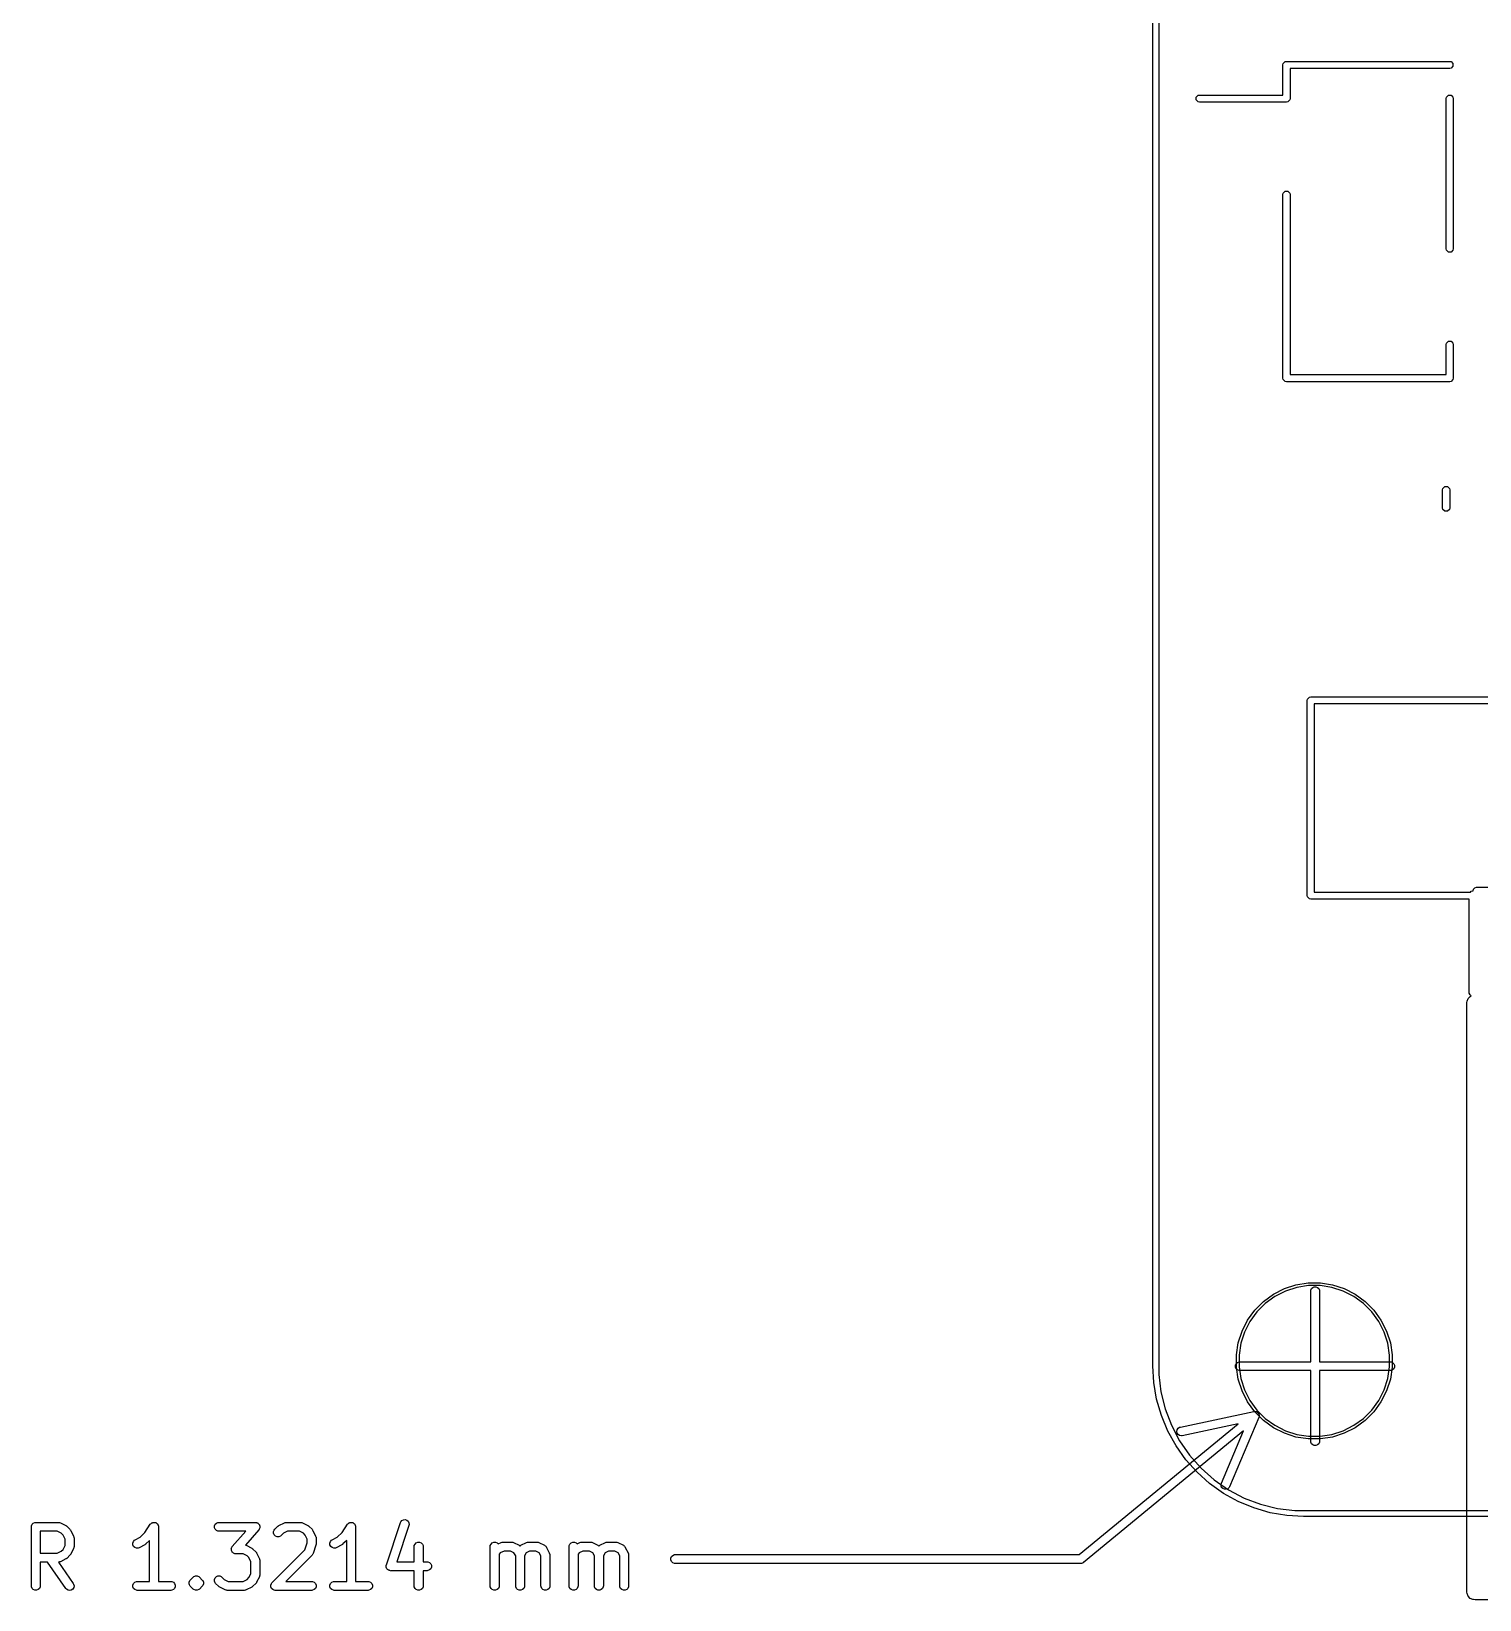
# Model space of a CAD drawing. Header units: inches. Extents: x 4.64 to 7.1, y -5.59 to -3.51.
# Drawn here: x 4.645 to 5.609, y -5.586 to -4.542 of the extents above; entities that cross this region are included whole.
import ezdxf

# ---------------------------------------------------------------- set-up
doc = ezdxf.new("R2010")
doc.units = ezdxf.units.IN
doc.header["$MEASUREMENT"] = 0
doc.layers.add('F.Silkscreen', color=41, linetype='CONTINUOUS', true_color=0xf2eda1)

msp = doc.modelspace()

# ---------------------------------------------------------------- linework, layer by layer
at = {"layer": 'F.Silkscreen', "linetype": 'CONTINUOUS'}
for p, q in [((5.3916, -5.43), (5.3916, -4.0312)), ((5.3956, -4.0312), (5.3956, -5.43)), ((5.4782, -4.5638), (5.4784, -4.5629)), ((5.4784, -4.5629), (5.4797, -4.5617)), ((5.4797, -4.5617), (5.4806, -4.5615)), ((5.4806, -4.5615), (5.5893, -4.5615)), ((5.5893, -4.5615), (5.5902, -4.5617)), ((5.5902, -4.5617), (5.5914, -4.5629)), ((5.5914, -4.5629), (5.5914, -4.5647)), ((5.4782, -4.5839), (5.4782, -4.5638)), ((5.5893, -4.5662), (5.483, -4.5662)), ((5.483, -4.5662), (5.483, -4.5863)), ((5.5902, -4.566), (5.5893, -4.5662)), ((5.5914, -4.5647), (5.5902, -4.566)), ((5.4205, -4.5854), (5.4218, -4.5841)), ((5.4218, -4.5841), (5.4227, -4.5839)), ((5.4227, -4.5839), (5.4782, -4.5839)), ((5.5871, -4.5854), (5.5884, -4.5841)), ((5.5884, -4.5841), (5.5902, -4.5841)), ((5.5902, -4.5841), (5.5914, -4.5854)), ((5.4205, -4.5872), (5.4205, -4.5854)), ((5.4218, -4.5885), (5.4205, -4.5872)), ((5.4227, -4.5886), (5.4218, -4.5885)), ((5.4806, -4.5886), (5.4227, -4.5886)), ((5.4815, -4.5885), (5.4806, -4.5886)), ((5.4828, -4.5872), (5.4815, -4.5885)), ((5.483, -4.5863), (5.4828, -4.5872)), ((5.5869, -4.5863), (5.5871, -4.5854)), ((5.5869, -4.6863), (5.5869, -4.5863)), ((5.5914, -4.5854), (5.5916, -4.5863)), ((5.5916, -4.5863), (5.5916, -4.6863)), ((5.4782, -4.6501), (5.4784, -4.6492)), ((5.4782, -4.7725), (5.4782, -4.6501)), ((5.4784, -4.6492), (5.4797, -4.6479)), ((5.4797, -4.6479), (5.4815, -4.6479)), ((5.4815, -4.6479), (5.4828, -4.6492)), ((5.4828, -4.6492), (5.483, -4.6501)), ((5.483, -4.6501), (5.483, -4.7701)), ((5.5871, -4.6872), (5.5869, -4.6863)), ((5.5884, -4.6885), (5.5871, -4.6872)), ((5.5902, -4.6885), (5.5884, -4.6885)), ((5.5914, -4.6872), (5.5902, -4.6885)), ((5.5916, -4.6863), (5.5914, -4.6872)), ((5.5869, -4.7501), (5.5871, -4.7492)), ((5.5869, -4.7701), (5.5869, -4.7501)), ((5.5871, -4.7492), (5.5884, -4.7479)), ((5.5884, -4.7479), (5.5902, -4.7479)), ((5.5902, -4.7479), (5.5914, -4.7492)), ((5.5914, -4.7492), (5.5916, -4.7501)), ((5.5916, -4.7501), (5.5916, -4.7725)), ((5.483, -4.7701), (5.5869, -4.7701)), ((5.4784, -4.7734), (5.4782, -4.7725)), ((5.4797, -4.7747), (5.4784, -4.7734)), ((5.4806, -4.7749), (5.4797, -4.7747)), ((5.5893, -4.7749), (5.4806, -4.7749)), ((5.5902, -4.7747), (5.5893, -4.7749)), ((5.5914, -4.7734), (5.5902, -4.7747)), ((5.5916, -4.7725), (5.5914, -4.7734)), ((5.5847, -4.8459), (5.586, -4.8446)), ((5.586, -4.8446), (5.5878, -4.8446)), ((5.5878, -4.8446), (5.5891, -4.8459)), ((5.5845, -4.8468), (5.5847, -4.8459)), ((5.5845, -4.8589), (5.5845, -4.8468)), ((5.5891, -4.8459), (5.5893, -4.8468)), ((5.5893, -4.8468), (5.5893, -4.8589)), ((5.5847, -4.8598), (5.5845, -4.8589)), ((5.586, -4.861), (5.5847, -4.8598)), ((5.5878, -4.861), (5.586, -4.861)), ((5.5891, -4.8598), (5.5878, -4.861)), ((5.5893, -4.8589), (5.5891, -4.8598)), ((5.4944, -4.9871), (5.4946, -4.9862)), ((5.4944, -5.117), (5.4944, -4.9871)), ((5.4946, -4.9862), (5.4958, -4.9849)), ((5.4958, -4.9849), (5.4967, -4.9847)), ((5.4967, -4.9847), (5.7137, -4.9847)), ((5.7137, -4.9894), (5.4991, -4.9894)), ((5.4991, -4.9894), (5.4991, -5.1146)), ((5.4991, -5.1146), (5.6031, -5.1146)), ((5.6031, -5.1146), (5.6036, -5.1141)), ((5.6036, -5.1141), (5.6046, -5.1137)), ((5.6046, -5.1137), (5.6048, -5.1137)), ((5.6048, -5.1137), (5.6052, -5.1126)), ((5.6048, -5.1137), (5.6048, -5.1137)), ((5.6052, -5.1126), (5.606, -5.1118)), ((5.606, -5.1118), (5.6071, -5.1113)), ((5.6071, -5.1113), (5.6077, -5.1113)), ((5.6077, -5.1113), (5.785, -5.1113)), ((5.4946, -5.1179), (5.4944, -5.117)), ((5.4958, -5.1192), (5.4946, -5.1179)), ((5.4967, -5.1193), (5.4958, -5.1192)), ((5.6023, -5.1193), (5.4967, -5.1193)), ((5.6023, -5.1814), (5.6023, -5.1193)), ((5.6007, -5.1882), (5.6008, -5.1873)), ((5.6007, -5.5808), (5.6007, -5.1882)), ((5.6008, -5.1873), (5.6015, -5.1855)), ((5.6015, -5.1855), (5.6029, -5.1841)), ((5.6023, -5.1819), (5.6023, -5.1814)), ((5.6028, -5.183), (5.6023, -5.1819)), ((5.6036, -5.1838), (5.6028, -5.183)), ((5.6029, -5.1841), (5.6036, -5.1838)), ((5.6036, -5.1838), (5.6036, -5.1838)), ((5.4792, -5.3787), (5.4869, -5.3762)), ((5.4869, -5.3762), (5.495, -5.3749)), ((5.4952, -5.3767), (5.4874, -5.3779)), ((5.495, -5.3749), (5.5032, -5.3749)), ((5.503, -5.3767), (5.4952, -5.3767)), ((5.498, -5.3779), (5.499, -5.3774)), ((5.499, -5.3774), (5.5002, -5.3774)), ((5.5002, -5.3774), (5.5012, -5.3779)), ((5.5108, -5.3779), (5.503, -5.3767)), ((5.5032, -5.3749), (5.5113, -5.3762)), ((5.5113, -5.3762), (5.519, -5.3787)), ((5.4595, -5.393), (5.4653, -5.3872)), ((5.4653, -5.3872), (5.4719, -5.3824)), ((5.4728, -5.3839), (5.4664, -5.3886)), ((5.4719, -5.3824), (5.4792, -5.3787)), ((5.4799, -5.3804), (5.4728, -5.3839)), ((5.4874, -5.3779), (5.4799, -5.3804)), ((5.4967, -5.3797), (5.4972, -5.3787)), ((5.4967, -5.3803), (5.4967, -5.3797)), ((5.4967, -5.4274), (5.4967, -5.3803)), ((5.4972, -5.3787), (5.498, -5.3779)), ((5.5012, -5.3779), (5.5021, -5.3787)), ((5.5021, -5.3787), (5.5025, -5.3797)), ((5.5025, -5.3797), (5.5026, -5.3803)), ((5.5026, -5.3803), (5.5026, -5.4274)), ((5.5183, -5.3804), (5.5108, -5.3779)), ((5.5254, -5.3839), (5.5183, -5.3804)), ((5.519, -5.3787), (5.5263, -5.3824)), ((5.5318, -5.3886), (5.5254, -5.3839)), ((5.5263, -5.3824), (5.5329, -5.3872)), ((5.5329, -5.3872), (5.5387, -5.393)), ((5.4547, -5.3996), (5.4595, -5.393)), ((5.4609, -5.3942), (5.4562, -5.4005)), ((5.4664, -5.3886), (5.4609, -5.3942)), ((5.5373, -5.3942), (5.5318, -5.3886)), ((5.542, -5.4005), (5.5373, -5.3942)), ((5.5387, -5.393), (5.5435, -5.3996)), ((5.4484, -5.4147), (5.451, -5.4069)), ((5.4526, -5.4076), (5.4502, -5.4151)), ((5.451, -5.4069), (5.4547, -5.3996)), ((5.4562, -5.4005), (5.4526, -5.4076)), ((5.5456, -5.4076), (5.542, -5.4005)), ((5.5435, -5.3996), (5.5472, -5.4069)), ((5.548, -5.4151), (5.5456, -5.4076)), ((5.5472, -5.4069), (5.5498, -5.4147)), ((5.4472, -5.4227), (5.4484, -5.4147)), ((5.4502, -5.4151), (5.449, -5.4229)), ((5.5492, -5.4229), (5.548, -5.4151)), ((5.5498, -5.4147), (5.551, -5.4227)), ((5.3923, -5.4412), (5.3916, -5.43)), ((5.3956, -5.43), (5.3956, -5.43)), ((5.3956, -5.43), (5.3956, -5.4358)), ((5.4467, -5.4297), (5.4472, -5.4287)), ((5.4467, -5.4309), (5.4467, -5.4297)), ((5.4472, -5.4229), (5.4472, -5.4227)), ((5.4472, -5.4309), (5.4472, -5.4229)), ((5.4472, -5.4287), (5.448, -5.4279)), ((5.448, -5.4279), (5.449, -5.4274)), ((5.449, -5.4229), (5.449, -5.4308)), ((5.449, -5.4274), (5.4496, -5.4274)), ((5.4496, -5.4274), (5.4967, -5.4274)), ((5.5026, -5.4274), (5.5496, -5.4274)), ((5.5492, -5.4308), (5.5492, -5.4229)), ((5.5496, -5.4274), (5.5502, -5.4274)), ((5.5502, -5.4274), (5.5512, -5.4279)), ((5.551, -5.4227), (5.551, -5.4309)), ((5.5512, -5.4279), (5.5521, -5.4287)), ((5.5521, -5.4287), (5.5525, -5.4297)), ((5.5525, -5.4297), (5.5525, -5.4309)), ((5.3956, -5.4358), (5.397, -5.4474)), ((5.4472, -5.432), (5.4467, -5.4309)), ((5.4484, -5.439), (5.4472, -5.4309)), ((5.448, -5.4328), (5.4472, -5.432)), ((5.449, -5.4332), (5.448, -5.4328)), ((5.451, -5.4468), (5.4484, -5.439)), ((5.449, -5.4308), (5.4502, -5.4386)), ((5.4496, -5.4333), (5.449, -5.4332)), ((5.4967, -5.4333), (5.4496, -5.4333)), ((5.4502, -5.4386), (5.4526, -5.4461)), ((5.4967, -5.4803), (5.4967, -5.4333)), ((5.5496, -5.4333), (5.5026, -5.4333)), ((5.5026, -5.4333), (5.5026, -5.4803)), ((5.5456, -5.4461), (5.548, -5.4386)), ((5.5498, -5.439), (5.5472, -5.4468)), ((5.548, -5.4386), (5.5492, -5.4308)), ((5.5502, -5.4332), (5.5496, -5.4333)), ((5.551, -5.4309), (5.5498, -5.439)), ((5.5512, -5.4328), (5.5502, -5.4332)), ((5.5521, -5.432), (5.5512, -5.4328)), ((5.5525, -5.4309), (5.5521, -5.432)), ((5.3941, -5.4523), (5.3923, -5.4412)), ((5.397, -5.4474), (5.3998, -5.4587)), ((5.4547, -5.4541), (5.451, -5.4468)), ((5.4526, -5.4461), (5.4562, -5.4531)), ((5.542, -5.4531), (5.5456, -5.4461)), ((5.5472, -5.4468), (5.5435, -5.4541)), ((5.3973, -5.4631), (5.3941, -5.4523)), ((5.3998, -5.4587), (5.4039, -5.4696)), ((5.4099, -5.4709), (5.4588, -5.4605)), ((5.4595, -5.4607), (5.4547, -5.4541)), ((5.4562, -5.4531), (5.4609, -5.4595)), ((5.4588, -5.4605), (5.4589, -5.4605)), ((5.4589, -5.4605), (5.4589, -5.4605)), ((5.4589, -5.4605), (5.4589, -5.4605)), ((5.4589, -5.4605), (5.4591, -5.4605)), ((5.4591, -5.4605), (5.4592, -5.4604)), ((5.4592, -5.4604), (5.4592, -5.4605)), ((5.4592, -5.4605), (5.4594, -5.4604)), ((5.4594, -5.4604), (5.4597, -5.4605)), ((5.4653, -5.4664), (5.4595, -5.4607)), ((5.4597, -5.4605), (5.4601, -5.4605)), ((5.4601, -5.4605), (5.4602, -5.4605)), ((5.4602, -5.4605), (5.4603, -5.4606)), ((5.4603, -5.4606), (5.4604, -5.4606)), ((5.4604, -5.4606), (5.4605, -5.4606)), ((5.4605, -5.4606), (5.4608, -5.4608)), ((5.4608, -5.4608), (5.4611, -5.4609)), ((5.4609, -5.4595), (5.4664, -5.4651)), ((5.4611, -5.4609), (5.4612, -5.461)), ((5.4612, -5.461), (5.4613, -5.4611)), ((5.4613, -5.4611), (5.4614, -5.4612)), ((5.4614, -5.4612), (5.4615, -5.4613)), ((5.4615, -5.4613), (5.4617, -5.4615)), ((5.5318, -5.4651), (5.5373, -5.4595)), ((5.5387, -5.4607), (5.5329, -5.4664)), ((5.5373, -5.4595), (5.542, -5.4531)), ((5.5435, -5.4541), (5.5387, -5.4607)), ((5.3426, -5.5558), (5.4483, -5.4688)), ((5.4016, -5.4735), (5.3973, -5.4631)), ((5.4039, -5.4696), (5.4093, -5.48)), ((5.4078, -5.4727), (5.4084, -5.4717)), ((5.4084, -5.4717), (5.4094, -5.471)), ((5.4094, -5.471), (5.4099, -5.4709)), ((5.4483, -5.4688), (5.4111, -5.4766)), ((5.4622, -5.4645), (5.4426, -5.5106)), ((5.4617, -5.4615), (5.4619, -5.4618)), ((5.4619, -5.4618), (5.462, -5.4619)), ((5.462, -5.4619), (5.4621, -5.462)), ((5.4621, -5.462), (5.4621, -5.4621)), ((5.4621, -5.4621), (5.4622, -5.4622)), ((5.4622, -5.4622), (5.4622, -5.4625)), ((5.4622, -5.4625), (5.4623, -5.4628)), ((5.4623, -5.4642), (5.4622, -5.4643)), ((5.4622, -5.4643), (5.4622, -5.4644)), ((5.4622, -5.4644), (5.4622, -5.4645)), ((5.4622, -5.4645), (5.4622, -5.4645)), ((5.4622, -5.4645), (5.4622, -5.4645)), ((5.4623, -5.4628), (5.4623, -5.463)), ((5.4623, -5.463), (5.4624, -5.4631)), ((5.4624, -5.4633), (5.4623, -5.4637)), ((5.4623, -5.4637), (5.4623, -5.464)), ((5.4623, -5.464), (5.4623, -5.4642)), ((5.4623, -5.4642), (5.4623, -5.4642)), ((5.4624, -5.4631), (5.4624, -5.4632)), ((5.4624, -5.4632), (5.4624, -5.4633)), ((5.4719, -5.4713), (5.4653, -5.4664)), ((5.4664, -5.4651), (5.4728, -5.4697)), ((5.4792, -5.475), (5.4719, -5.4713)), ((5.4728, -5.4697), (5.4799, -5.4733)), ((5.5183, -5.4733), (5.5254, -5.4697)), ((5.5263, -5.4713), (5.519, -5.475)), ((5.5254, -5.4697), (5.5318, -5.4651)), ((5.5329, -5.4664), (5.5263, -5.4713)), ((5.452, -5.4733), (5.3455, -5.561)), ((5.407, -5.4834), (5.4016, -5.4735)), ((5.4076, -5.4738), (5.4078, -5.4727)), ((5.4078, -5.4749), (5.4076, -5.4738)), ((5.4085, -5.4759), (5.4078, -5.4749)), ((5.4094, -5.4765), (5.4085, -5.4759)), ((5.4093, -5.48), (5.4159, -5.4896)), ((5.4106, -5.4767), (5.4094, -5.4765)), ((5.4111, -5.4766), (5.4106, -5.4767)), ((5.4372, -5.5082), (5.452, -5.4733)), ((5.4869, -5.4775), (5.4792, -5.475)), ((5.4799, -5.4733), (5.4874, -5.4757)), ((5.495, -5.4788), (5.4869, -5.4775)), ((5.4874, -5.4757), (5.4952, -5.477)), ((5.5032, -5.4788), (5.495, -5.4788)), ((5.4952, -5.477), (5.503, -5.477)), ((5.4967, -5.4809), (5.4967, -5.4803)), ((5.4972, -5.482), (5.4967, -5.4809)), ((5.498, -5.4828), (5.4972, -5.482)), ((5.5021, -5.482), (5.5012, -5.4828)), ((5.5025, -5.4809), (5.5021, -5.482)), ((5.5026, -5.4803), (5.5025, -5.4809)), ((5.503, -5.477), (5.5108, -5.4757)), ((5.5113, -5.4775), (5.5032, -5.4788)), ((5.5108, -5.4757), (5.5183, -5.4733)), ((5.519, -5.475), (5.5113, -5.4775)), ((5.4135, -5.4926), (5.407, -5.4834)), ((5.421, -5.501), (5.4135, -5.4926)), ((5.4159, -5.4896), (5.4237, -5.4983)), ((5.499, -5.4832), (5.498, -5.4828)), ((5.5002, -5.4832), (5.499, -5.4832)), ((5.5012, -5.4828), (5.5002, -5.4832)), ((5.4294, -5.5085), (5.421, -5.501)), ((5.4237, -5.4983), (5.4324, -5.506)), ((5.4386, -5.515), (5.4294, -5.5085)), ((5.4324, -5.506), (5.442, -5.5127)), ((5.437, -5.5088), (5.4372, -5.5082)), ((5.437, -5.51), (5.437, -5.5088)), ((5.4374, -5.511), (5.437, -5.51)), ((5.4382, -5.5118), (5.4374, -5.511)), ((5.4393, -5.5123), (5.4382, -5.5118)), ((5.4404, -5.5123), (5.4393, -5.5123)), ((5.4415, -5.5119), (5.4404, -5.5123)), ((5.4423, -5.5111), (5.4415, -5.5119)), ((5.442, -5.5127), (5.4524, -5.5181)), ((5.4426, -5.5106), (5.4423, -5.5111)), ((5.4485, -5.5204), (5.4386, -5.515)), ((5.4589, -5.5247), (5.4485, -5.5204)), ((5.4524, -5.5181), (5.4633, -5.5222)), ((5.4633, -5.5222), (5.4746, -5.525)), ((4.6461, -5.5348), (4.6472, -5.5344)), ((4.6472, -5.5344), (4.6477, -5.5343)), ((4.6477, -5.5343), (4.6627, -5.5343)), ((4.6627, -5.5343), (4.6633, -5.5344)), ((4.6633, -5.5344), (4.6634, -5.5344)), ((4.6634, -5.5344), (4.6635, -5.5344)), ((4.6635, -5.5344), (4.6641, -5.5346)), ((4.7256, -5.5345), (4.7259, -5.5344)), ((4.7259, -5.5344), (4.7262, -5.5344)), ((4.7262, -5.5344), (4.7265, -5.5343)), ((4.7265, -5.5343), (4.7268, -5.5344)), ((4.7268, -5.5344), (4.7271, -5.5344)), ((4.7271, -5.5344), (4.7273, -5.5345)), ((4.768, -5.5348), (4.769, -5.5344)), ((4.769, -5.5344), (4.7696, -5.5343)), ((4.7696, -5.5343), (4.794, -5.5343)), ((4.794, -5.5343), (4.7943, -5.5344)), ((4.7943, -5.5344), (4.7944, -5.5344)), ((4.7944, -5.5344), (4.7944, -5.5344)), ((4.7944, -5.5344), (4.7946, -5.5344)), ((4.7946, -5.5344), (4.795, -5.5346)), ((4.8133, -5.5346), (4.8138, -5.5344)), ((4.8138, -5.5344), (4.8139, -5.5344)), ((4.8139, -5.5344), (4.814, -5.5344)), ((4.814, -5.5344), (4.8146, -5.5343)), ((4.8146, -5.5343), (4.824, -5.5343)), ((4.824, -5.5343), (4.8246, -5.5344)), ((4.8246, -5.5344), (4.8246, -5.5344)), ((4.8246, -5.5344), (4.8248, -5.5344)), ((4.8248, -5.5344), (4.8253, -5.5346)), ((4.8569, -5.5345), (4.8571, -5.5344)), ((4.8571, -5.5344), (4.8574, -5.5344)), ((4.8574, -5.5344), (4.8577, -5.5343)), ((4.8577, -5.5343), (4.858, -5.5344)), ((4.858, -5.5344), (4.8583, -5.5344)), ((4.8583, -5.5344), (4.8586, -5.5345)), ((4.8905, -5.5345), (4.8908, -5.5339)), ((4.8908, -5.5339), (4.8915, -5.5331)), ((4.8915, -5.5331), (4.8926, -5.5326)), ((4.8926, -5.5326), (4.8937, -5.5325)), ((4.8937, -5.5325), (4.8948, -5.5328)), ((4.8948, -5.5328), (4.8957, -5.5336)), ((4.8957, -5.5336), (4.8962, -5.5346)), ((5.4697, -5.5279), (5.4589, -5.5247)), ((5.4808, -5.5297), (5.4697, -5.5279)), ((5.4746, -5.525), (5.4862, -5.5264)), ((5.492, -5.5304), (5.4808, -5.5297)), ((5.4862, -5.5264), (5.492, -5.5264)), ((5.492, -5.5264), (5.492, -5.5264)), ((5.492, -5.5264), (6.6704, -5.5264)), ((6.6704, -5.5304), (5.492, -5.5304)), ((5.492, -5.5304), (5.492, -5.5304)), ((5.492, -5.5304), (5.492, -5.5304)), ((4.6448, -5.5373), (4.6449, -5.5367)), ((4.6448, -5.5766), (4.6448, -5.5373)), ((4.6449, -5.5367), (4.6453, -5.5356)), ((4.6453, -5.5356), (4.6461, -5.5348)), ((4.662, -5.5402), (4.6507, -5.5402)), ((4.6507, -5.5402), (4.6507, -5.5549)), ((4.6647, -5.5416), (4.662, -5.5402)), ((4.6641, -5.5346), (4.6678, -5.5365)), ((4.6659, -5.5428), (4.6647, -5.5416)), ((4.6673, -5.5455), (4.6659, -5.5428)), ((4.6678, -5.5365), (4.6681, -5.5367)), ((4.6681, -5.5367), (4.6681, -5.5367)), ((4.6681, -5.5367), (4.6682, -5.5368)), ((4.6682, -5.5368), (4.6683, -5.5368)), ((4.6683, -5.5368), (4.6684, -5.5369)), ((4.6684, -5.5369), (4.6686, -5.5371)), ((4.6686, -5.5371), (4.6705, -5.5389)), ((4.6705, -5.5389), (4.6706, -5.5392)), ((4.6706, -5.5392), (4.6707, -5.5392)), ((4.6707, -5.5392), (4.6708, -5.5393)), ((4.6708, -5.5393), (4.6708, -5.5394)), ((4.6708, -5.5394), (4.6709, -5.5395)), ((4.6709, -5.5395), (4.671, -5.5397)), ((4.671, -5.5397), (4.6729, -5.5435)), ((4.6729, -5.5435), (4.6731, -5.544)), ((4.6731, -5.544), (4.6731, -5.5441)), ((4.6731, -5.5441), (4.6731, -5.5442)), ((4.6731, -5.5442), (4.6732, -5.5448)), ((4.6732, -5.5448), (4.6732, -5.5504)), ((4.7139, -5.5459), (4.7172, -5.5442)), ((4.7172, -5.5442), (4.7204, -5.541)), ((4.7204, -5.541), (4.724, -5.5356)), ((4.724, -5.5356), (4.7244, -5.5352)), ((4.724, -5.5356), (4.724, -5.5356)), ((4.724, -5.5356), (4.724, -5.5356)), ((4.724, -5.5356), (4.724, -5.5356)), ((4.7244, -5.5352), (4.7246, -5.535)), ((4.7246, -5.535), (4.7248, -5.5348)), ((4.7248, -5.5348), (4.7251, -5.5347)), ((4.7251, -5.5347), (4.7254, -5.5346)), ((4.7254, -5.5346), (4.7256, -5.5345)), ((4.7273, -5.5345), (4.7276, -5.5345)), ((4.7276, -5.5345), (4.7279, -5.5347)), ((4.7279, -5.5347), (4.7281, -5.5348)), ((4.7281, -5.5348), (4.7283, -5.535)), ((4.7283, -5.535), (4.7286, -5.5352)), ((4.7286, -5.5352), (4.7287, -5.5354)), ((4.7287, -5.5354), (4.7289, -5.5356)), ((4.7289, -5.5356), (4.7291, -5.5359)), ((4.7291, -5.5359), (4.7292, -5.5361)), ((4.7292, -5.5361), (4.7293, -5.5364)), ((4.7293, -5.5364), (4.7294, -5.5367)), ((4.7294, -5.5367), (4.7294, -5.5373)), ((4.7294, -5.5373), (4.7294, -5.5373)), ((4.7294, -5.5373), (4.7294, -5.5373)), ((4.7294, -5.5373), (4.7294, -5.5373)), ((4.7294, -5.5373), (4.7294, -5.5737)), ((4.7667, -5.5367), (4.7672, -5.5356)), ((4.7667, -5.5379), (4.7667, -5.5367)), ((4.7672, -5.5389), (4.7667, -5.5379)), ((4.7672, -5.5356), (4.768, -5.5348)), ((4.768, -5.5397), (4.7672, -5.5389)), ((4.769, -5.5402), (4.768, -5.5397)), ((4.7696, -5.5402), (4.769, -5.5402)), ((4.7875, -5.5402), (4.7696, -5.5402)), ((4.7786, -5.5503), (4.7875, -5.5402)), ((4.7962, -5.5392), (4.7873, -5.5494)), ((4.795, -5.5346), (4.7955, -5.5347)), ((4.7955, -5.5347), (4.7955, -5.5348)), ((4.7955, -5.5348), (4.7956, -5.5348)), ((4.7956, -5.5348), (4.796, -5.5352)), ((4.796, -5.5352), (4.7963, -5.5355)), ((4.7964, -5.539), (4.7962, -5.5392)), ((4.7963, -5.5355), (4.7964, -5.5356)), ((4.7964, -5.5356), (4.7964, -5.5356)), ((4.7964, -5.5356), (4.7966, -5.5361)), ((4.7965, -5.5389), (4.7964, -5.5389)), ((4.7964, -5.5389), (4.7964, -5.539)), ((4.7967, -5.5383), (4.7965, -5.5388)), ((4.7965, -5.5388), (4.7965, -5.5389)), ((4.7966, -5.5361), (4.7968, -5.5365)), ((4.7969, -5.5379), (4.7967, -5.5383)), ((4.7968, -5.5365), (4.7968, -5.5366)), ((4.7968, -5.5366), (4.7969, -5.5367)), ((4.7969, -5.5367), (4.7969, -5.5372)), ((4.7969, -5.5372), (4.7969, -5.5377)), ((4.7969, -5.5377), (4.7969, -5.5378)), ((4.7969, -5.5378), (4.7969, -5.5379)), ((4.8061, -5.5405), (4.8065, -5.5394)), ((4.8061, -5.5416), (4.8061, -5.5405)), ((4.8065, -5.5427), (4.8061, -5.5416)), ((4.8065, -5.5394), (4.8069, -5.5389)), ((4.8073, -5.5435), (4.8065, -5.5427)), ((4.8069, -5.5389), (4.8088, -5.5371)), ((4.8084, -5.5439), (4.8073, -5.5435)), ((4.8096, -5.5439), (4.8084, -5.5439)), ((4.8088, -5.5371), (4.809, -5.5369)), ((4.809, -5.5369), (4.809, -5.5368)), ((4.809, -5.5368), (4.8091, -5.5368)), ((4.8091, -5.5368), (4.8092, -5.5367)), ((4.8092, -5.5367), (4.8093, -5.5367)), ((4.8093, -5.5367), (4.8095, -5.5365)), ((4.8095, -5.5365), (4.8133, -5.5346)), ((4.8106, -5.5435), (4.8096, -5.5439)), ((4.8111, -5.5431), (4.8106, -5.5435)), ((4.8126, -5.5416), (4.8111, -5.5431)), ((4.8153, -5.5402), (4.8126, -5.5416)), ((4.8233, -5.5402), (4.8153, -5.5402)), ((4.826, -5.5416), (4.8233, -5.5402)), ((4.8253, -5.5346), (4.829, -5.5365)), ((4.8272, -5.5428), (4.826, -5.5416)), ((4.8285, -5.5455), (4.8272, -5.5428)), ((4.829, -5.5365), (4.8293, -5.5367)), ((4.8293, -5.5367), (4.8294, -5.5367)), ((4.8294, -5.5367), (4.8294, -5.5368)), ((4.8294, -5.5368), (4.8295, -5.5368)), ((4.8295, -5.5368), (4.8296, -5.5369)), ((4.8296, -5.5369), (4.8298, -5.5371)), ((4.8298, -5.5371), (4.8317, -5.5389)), ((4.8317, -5.5389), (4.8319, -5.5392)), ((4.8319, -5.5392), (4.8319, -5.5392)), ((4.8319, -5.5392), (4.832, -5.5393)), ((4.832, -5.5393), (4.8321, -5.5394)), ((4.8321, -5.5394), (4.8321, -5.5395)), ((4.8321, -5.5395), (4.8322, -5.5397)), ((4.8322, -5.5397), (4.8341, -5.5435)), ((4.8341, -5.5435), (4.8343, -5.544)), ((4.8343, -5.544), (4.8343, -5.5441)), ((4.8343, -5.5441), (4.8344, -5.5442)), ((4.8344, -5.5442), (4.8344, -5.5448)), ((4.8344, -5.5448), (4.8344, -5.5485)), ((4.8452, -5.5459), (4.8485, -5.5442)), ((4.8485, -5.5442), (4.8517, -5.541)), ((4.8517, -5.541), (4.8553, -5.5356)), ((4.8553, -5.5356), (4.8556, -5.5352)), ((4.8553, -5.5356), (4.8553, -5.5356)), ((4.8553, -5.5356), (4.8553, -5.5356)), ((4.8553, -5.5356), (4.8553, -5.5356)), ((4.8556, -5.5352), (4.8559, -5.535)), ((4.8559, -5.535), (4.8561, -5.5348)), ((4.8561, -5.5348), (4.8563, -5.5347)), ((4.8563, -5.5347), (4.8566, -5.5346)), ((4.8566, -5.5346), (4.8569, -5.5345)), ((4.8586, -5.5345), (4.8588, -5.5345)), ((4.8588, -5.5345), (4.8591, -5.5347)), ((4.8591, -5.5347), (4.8594, -5.5348)), ((4.8594, -5.5348), (4.8596, -5.535)), ((4.8596, -5.535), (4.8598, -5.5352)), ((4.8598, -5.5352), (4.86, -5.5354)), ((4.86, -5.5354), (4.8602, -5.5356)), ((4.8602, -5.5356), (4.8603, -5.5359)), ((4.8603, -5.5359), (4.8604, -5.5361)), ((4.8604, -5.5361), (4.8605, -5.5364)), ((4.8605, -5.5364), (4.8606, -5.5367)), ((4.8606, -5.5367), (4.8607, -5.5373)), ((4.8607, -5.5373), (4.8607, -5.5373)), ((4.8607, -5.5373), (4.8607, -5.5373)), ((4.8607, -5.5373), (4.8607, -5.5373)), ((4.8607, -5.5373), (4.8607, -5.5737)), ((4.8812, -5.5626), (4.8905, -5.5345)), ((4.8961, -5.5363), (4.8881, -5.5606)), ((4.8963, -5.5358), (4.8961, -5.5363)), ((4.8962, -5.5346), (4.8963, -5.5358)), ((4.6507, -5.5549), (4.662, -5.5549)), ((4.662, -5.5549), (4.6647, -5.5536)), ((4.6647, -5.5536), (4.6659, -5.5524)), ((4.6659, -5.5524), (4.6673, -5.5497)), ((4.6673, -5.5497), (4.6673, -5.5455)), ((4.6729, -5.5517), (4.671, -5.5555)), ((4.6731, -5.5512), (4.6729, -5.5517)), ((4.6732, -5.5504), (4.6731, -5.551)), ((4.6731, -5.551), (4.6731, -5.5511)), ((4.6731, -5.5511), (4.6731, -5.5512)), ((4.7123, -5.5482), (4.7127, -5.5471)), ((4.7124, -5.5493), (4.7123, -5.5482)), ((4.7129, -5.5503), (4.7124, -5.5493)), ((4.7127, -5.5471), (4.7134, -5.5462)), ((4.7138, -5.5511), (4.7129, -5.5503)), ((4.7134, -5.5462), (4.7139, -5.5459)), ((4.7149, -5.5515), (4.7138, -5.5511)), ((4.716, -5.5514), (4.7149, -5.5515)), ((4.7166, -5.5512), (4.716, -5.5514)), ((4.7203, -5.5493), (4.7166, -5.5512)), ((4.7206, -5.5491), (4.7203, -5.5493)), ((4.7207, -5.549), (4.7206, -5.5491)), ((4.7206, -5.5491), (4.7206, -5.5491)), ((4.7208, -5.549), (4.7207, -5.549)), ((4.7211, -5.5487), (4.7208, -5.5489)), ((4.7208, -5.5489), (4.7208, -5.549)), ((4.7235, -5.5463), (4.7211, -5.5487)), ((4.7235, -5.5737), (4.7235, -5.5463)), ((4.7779, -5.5519), (4.778, -5.5518)), ((4.778, -5.5524), (4.7779, -5.5519)), ((4.778, -5.5517), (4.7781, -5.5513)), ((4.778, -5.5518), (4.778, -5.5517)), ((4.778, -5.5529), (4.778, -5.5524)), ((4.778, -5.553), (4.778, -5.5529)), ((4.778, -5.5529), (4.778, -5.5529)), ((4.7782, -5.5535), (4.778, -5.553)), ((4.7781, -5.5513), (4.7783, -5.5508)), ((4.7784, -5.5539), (4.7782, -5.5535)), ((4.7783, -5.5508), (4.7784, -5.5507)), ((4.7784, -5.5507), (4.7784, -5.5506)), ((4.7784, -5.5506), (4.7785, -5.5506)), ((4.7785, -5.554), (4.7784, -5.5539)), ((4.7785, -5.5506), (4.7786, -5.5503)), ((4.7785, -5.5541), (4.7785, -5.554)), ((4.7789, -5.5544), (4.7785, -5.5541)), ((4.7792, -5.5547), (4.7789, -5.5544)), ((4.7793, -5.5548), (4.7792, -5.5547)), ((4.7794, -5.5548), (4.7793, -5.5548)), ((4.7798, -5.555), (4.7794, -5.5548)), ((4.7803, -5.5552), (4.7798, -5.555)), ((4.7804, -5.5552), (4.7803, -5.5552)), ((4.7805, -5.5552), (4.7804, -5.5552)), ((4.7809, -5.5552), (4.7805, -5.5552)), ((4.7805, -5.5552), (4.7805, -5.5552)), ((4.7858, -5.5552), (4.7809, -5.5552)), ((4.7885, -5.5566), (4.7858, -5.5552)), ((4.7873, -5.5494), (4.7878, -5.5496)), ((4.7878, -5.5496), (4.7915, -5.5515)), ((4.7915, -5.5515), (4.7918, -5.5517)), ((4.7918, -5.5517), (4.7919, -5.5517)), ((4.7919, -5.5517), (4.7919, -5.5518)), ((4.7919, -5.5518), (4.792, -5.5518)), ((4.792, -5.5518), (4.7921, -5.5519)), ((4.7921, -5.5519), (4.7923, -5.5521)), ((4.7923, -5.5521), (4.7942, -5.5539)), ((4.7942, -5.5539), (4.7944, -5.5542)), ((4.7944, -5.5542), (4.7944, -5.5542)), ((4.7944, -5.5542), (4.7945, -5.5543)), ((4.7945, -5.5543), (4.7946, -5.5544)), ((4.7946, -5.5544), (4.7946, -5.5545)), ((4.7946, -5.5545), (4.7947, -5.5547)), ((4.7947, -5.5547), (4.7966, -5.5585)), ((4.805, -5.5746), (4.827, -5.5526)), ((4.827, -5.5526), (4.8285, -5.548)), ((4.8285, -5.548), (4.8285, -5.5455)), ((4.8324, -5.5551), (4.8322, -5.5556)), ((4.8343, -5.5495), (4.8324, -5.5551)), ((4.8344, -5.5491), (4.8343, -5.5492)), ((4.8343, -5.5492), (4.8343, -5.5495)), ((4.8344, -5.5485), (4.8344, -5.5488)), ((4.8344, -5.5488), (4.8344, -5.5489)), ((4.8344, -5.5489), (4.8344, -5.549)), ((4.8344, -5.549), (4.8344, -5.5491)), ((4.8435, -5.5482), (4.8439, -5.5471)), ((4.8436, -5.5493), (4.8435, -5.5482)), ((4.8441, -5.5503), (4.8436, -5.5493)), ((4.8439, -5.5471), (4.8447, -5.5462)), ((4.845, -5.5511), (4.8441, -5.5503)), ((4.8447, -5.5462), (4.8452, -5.5459)), ((4.8461, -5.5515), (4.845, -5.5511)), ((4.8473, -5.5514), (4.8461, -5.5515)), ((4.8478, -5.5512), (4.8473, -5.5514)), ((4.8515, -5.5493), (4.8478, -5.5512)), ((4.8518, -5.5491), (4.8515, -5.5493)), ((4.8519, -5.5491), (4.8518, -5.5491)), ((4.852, -5.549), (4.8519, -5.549)), ((4.8519, -5.549), (4.8519, -5.5491)), ((4.8521, -5.5489), (4.852, -5.549)), ((4.8523, -5.5487), (4.8521, -5.5489)), ((4.8548, -5.5463), (4.8523, -5.5487)), ((4.8548, -5.5737), (4.8548, -5.5463)), ((4.8998, -5.5498), (4.9003, -5.5488)), ((4.8998, -5.5504), (4.8998, -5.5498)), ((4.8998, -5.5606), (4.8998, -5.5504)), ((4.9003, -5.5488), (4.9011, -5.5479)), ((4.9011, -5.5479), (4.9021, -5.5475)), ((4.9021, -5.5475), (4.9033, -5.5475)), ((4.9033, -5.5475), (4.9044, -5.5479)), ((4.9044, -5.5479), (4.9052, -5.5488)), ((4.9052, -5.5488), (4.9056, -5.5498)), ((4.9056, -5.5498), (4.9057, -5.5504)), ((4.9057, -5.5504), (4.9057, -5.5606)), ((4.9504, -5.5498), (4.9509, -5.5488)), ((4.9504, -5.5504), (4.9504, -5.5498)), ((4.9504, -5.5766), (4.9504, -5.5504)), ((4.9509, -5.5488), (4.9517, -5.5479)), ((4.9517, -5.5479), (4.9528, -5.5475)), ((4.9528, -5.5475), (4.9539, -5.5475)), ((4.9539, -5.5475), (4.955, -5.5479)), ((4.955, -5.5479), (4.9557, -5.5487)), ((4.9557, -5.5487), (4.9576, -5.5478)), ((4.957, -5.5547), (4.9563, -5.5554)), ((4.9597, -5.5534), (4.957, -5.5547)), ((4.9576, -5.5478), (4.9582, -5.5476)), ((4.9582, -5.5476), (4.9583, -5.5475)), ((4.9583, -5.5475), (4.9584, -5.5475)), ((4.9584, -5.5475), (4.959, -5.5474)), ((4.959, -5.5474), (4.9646, -5.5474)), ((4.9639, -5.5534), (4.9597, -5.5534)), ((4.9661, -5.5545), (4.9639, -5.5534)), ((4.9646, -5.5474), (4.9652, -5.5475)), ((4.9652, -5.5475), (4.9653, -5.5475)), ((4.9653, -5.5475), (4.9654, -5.5476)), ((4.9654, -5.5476), (4.9659, -5.5478)), ((4.9659, -5.5478), (4.9697, -5.5496)), ((4.9673, -5.5567), (4.9661, -5.5545)), ((4.9697, -5.5496), (4.9697, -5.5497)), ((4.9697, -5.5497), (4.9698, -5.5497)), ((4.9698, -5.5497), (4.9699, -5.5498)), ((4.9699, -5.5498), (4.9701, -5.5499)), ((4.9701, -5.5499), (4.9702, -5.55)), ((4.9702, -5.55), (4.9703, -5.5499)), ((4.9703, -5.5499), (4.9706, -5.5498)), ((4.9706, -5.5498), (4.9706, -5.5497)), ((4.9706, -5.5497), (4.9707, -5.5497)), ((4.9707, -5.5497), (4.9708, -5.5496)), ((4.9708, -5.5496), (4.9745, -5.5478)), ((4.9743, -5.5545), (4.9732, -5.5567)), ((4.9765, -5.5534), (4.9743, -5.5545)), ((4.9745, -5.5478), (4.9751, -5.5476)), ((4.9751, -5.5476), (4.9752, -5.5475)), ((4.9752, -5.5475), (4.9753, -5.5475)), ((4.9753, -5.5475), (4.9758, -5.5474)), ((4.9758, -5.5474), (4.9815, -5.5474)), ((4.9808, -5.5534), (4.9765, -5.5534)), ((4.983, -5.5545), (4.9808, -5.5534)), ((4.9815, -5.5474), (4.982, -5.5475)), ((4.982, -5.5475), (4.9821, -5.5475)), ((4.9821, -5.5475), (4.9822, -5.5476)), ((4.9822, -5.5476), (4.9828, -5.5478)), ((4.9828, -5.5478), (4.9865, -5.5496)), ((4.9841, -5.5567), (4.983, -5.5545)), ((4.9865, -5.5496), (4.9866, -5.5497)), ((4.9866, -5.5497), (4.9867, -5.5497)), ((4.9867, -5.5497), (4.9867, -5.5498)), ((4.9867, -5.5498), (4.987, -5.5499)), ((4.987, -5.5499), (4.9873, -5.5502)), ((4.9873, -5.5502), (4.9875, -5.5505)), ((4.9875, -5.5505), (4.9877, -5.5508)), ((4.9877, -5.5508), (4.9878, -5.5508)), ((4.9878, -5.5508), (4.9878, -5.5509)), ((4.9878, -5.5509), (4.9878, -5.551)), ((4.9878, -5.551), (4.9897, -5.5547)), ((4.9897, -5.5547), (4.9899, -5.5552)), ((4.9899, -5.5552), (4.9899, -5.5554)), ((5.0029, -5.5498), (5.0034, -5.5488)), ((5.0029, -5.5504), (5.0029, -5.5498)), ((5.0029, -5.5766), (5.0029, -5.5504)), ((5.0034, -5.5488), (5.0042, -5.5479)), ((5.0042, -5.5479), (5.0053, -5.5475)), ((5.0053, -5.5475), (5.0064, -5.5475)), ((5.0064, -5.5475), (5.0075, -5.5479)), ((5.0075, -5.5479), (5.0082, -5.5487)), ((5.0082, -5.5487), (5.0101, -5.5478)), ((5.0095, -5.5547), (5.0088, -5.5554)), ((5.0121, -5.5534), (5.0095, -5.5547)), ((5.0101, -5.5478), (5.0107, -5.5476)), ((5.0107, -5.5476), (5.0108, -5.5475)), ((5.0108, -5.5475), (5.0109, -5.5475)), ((5.0109, -5.5475), (5.0115, -5.5474)), ((5.0115, -5.5474), (5.0171, -5.5474)), ((5.0164, -5.5534), (5.0121, -5.5534)), ((5.0186, -5.5545), (5.0164, -5.5534)), ((5.0171, -5.5474), (5.0177, -5.5475)), ((5.0177, -5.5475), (5.0177, -5.5475)), ((5.0177, -5.5475), (5.0179, -5.5476)), ((5.0179, -5.5476), (5.0184, -5.5478)), ((5.0184, -5.5478), (5.0221, -5.5496)), ((5.0197, -5.5567), (5.0186, -5.5545)), ((5.0221, -5.5496), (5.0222, -5.5497)), ((5.0222, -5.5497), (5.0223, -5.5497)), ((5.0223, -5.5497), (5.0223, -5.5498)), ((5.0223, -5.5498), (5.0226, -5.5499)), ((5.0226, -5.5499), (5.0227, -5.55)), ((5.0227, -5.55), (5.0228, -5.5499)), ((5.0228, -5.5499), (5.0231, -5.5498)), ((5.0231, -5.5498), (5.0231, -5.5497)), ((5.0231, -5.5497), (5.0232, -5.5497)), ((5.0232, -5.5497), (5.0233, -5.5496)), ((5.0233, -5.5496), (5.027, -5.5478)), ((5.0268, -5.5545), (5.0257, -5.5567)), ((5.029, -5.5534), (5.0268, -5.5545)), ((5.027, -5.5478), (5.0275, -5.5476)), ((5.0275, -5.5476), (5.0276, -5.5475)), ((5.0276, -5.5475), (5.0277, -5.5475)), ((5.0277, -5.5475), (5.0283, -5.5474)), ((5.0283, -5.5474), (5.0339, -5.5474)), ((5.0333, -5.5534), (5.029, -5.5534)), ((5.0355, -5.5545), (5.0333, -5.5534)), ((5.0339, -5.5474), (5.0345, -5.5475)), ((5.0345, -5.5475), (5.0346, -5.5475)), ((5.0346, -5.5475), (5.0347, -5.5476)), ((5.0347, -5.5476), (5.0353, -5.5478)), ((5.0353, -5.5478), (5.039, -5.5496)), ((5.0366, -5.5567), (5.0355, -5.5545)), ((5.039, -5.5496), (5.0391, -5.5497)), ((5.0391, -5.5497), (5.0392, -5.5497)), ((5.0392, -5.5497), (5.0392, -5.5498)), ((5.0392, -5.5498), (5.0395, -5.5499)), ((5.0395, -5.5499), (5.0398, -5.5502)), ((5.0398, -5.5502), (5.04, -5.5505)), ((5.04, -5.5505), (5.0402, -5.5508)), ((5.0402, -5.5508), (5.0403, -5.5508)), ((5.0403, -5.5508), (5.0403, -5.5509)), ((5.0403, -5.5509), (5.0403, -5.551)), ((5.0403, -5.551), (5.0422, -5.5547)), ((5.0422, -5.5547), (5.0424, -5.5552)), ((5.0424, -5.5552), (5.0424, -5.5554)), ((4.6556, -5.5609), (4.6507, -5.5609)), ((4.6507, -5.5609), (4.6507, -5.5766)), ((4.6678, -5.5783), (4.6556, -5.5609)), ((4.6633, -5.5608), (4.6628, -5.5608)), ((4.6628, -5.5608), (4.6727, -5.575)), ((4.6634, -5.5608), (4.6633, -5.5608)), ((4.6635, -5.5607), (4.6634, -5.5608)), ((4.6641, -5.5605), (4.6635, -5.5607)), ((4.6678, -5.5587), (4.6641, -5.5605)), ((4.6681, -5.5585), (4.6678, -5.5587)), ((4.6682, -5.5584), (4.6681, -5.5585)), ((4.6681, -5.5585), (4.6681, -5.5585)), ((4.6683, -5.5584), (4.6682, -5.5584)), ((4.6684, -5.5583), (4.6683, -5.5584)), ((4.6686, -5.5581), (4.6684, -5.5583)), ((4.6705, -5.5562), (4.6686, -5.5581)), ((4.6706, -5.556), (4.6705, -5.5562)), ((4.6707, -5.556), (4.6706, -5.556)), ((4.6708, -5.5559), (4.6707, -5.556)), ((4.6709, -5.5557), (4.6708, -5.5558)), ((4.6708, -5.5558), (4.6708, -5.5559)), ((4.671, -5.5555), (4.6709, -5.5557)), ((4.7897, -5.5578), (4.7885, -5.5566)), ((4.791, -5.5605), (4.7897, -5.5578)), ((4.791, -5.5685), (4.791, -5.5605)), ((4.7966, -5.5585), (4.7968, -5.559)), ((4.7968, -5.559), (4.7968, -5.5591)), ((4.7968, -5.5591), (4.7969, -5.5592)), ((4.7969, -5.5592), (4.7969, -5.5598)), ((4.7969, -5.5598), (4.7969, -5.5691)), ((4.8317, -5.5562), (4.8142, -5.5737)), ((4.8321, -5.5558), (4.8317, -5.5562)), ((4.8322, -5.5556), (4.8321, -5.5557)), ((4.8321, -5.5557), (4.8321, -5.5558)), ((4.881, -5.5632), (4.8811, -5.563)), ((4.8811, -5.5636), (4.881, -5.5632)), ((4.8811, -5.5629), (4.8812, -5.5626)), ((4.8811, -5.563), (4.8811, -5.5629)), ((4.8811, -5.5629), (4.8811, -5.5629)), ((4.8811, -5.5641), (4.8811, -5.5636)), ((4.8811, -5.5642), (4.8811, -5.5641)), ((4.8811, -5.5643), (4.8811, -5.5642)), ((4.8813, -5.5647), (4.8811, -5.5643)), ((4.8815, -5.5652), (4.8813, -5.5647)), ((4.8816, -5.5652), (4.8815, -5.5652)), ((4.8816, -5.5653), (4.8816, -5.5652)), ((4.882, -5.5656), (4.8816, -5.5653)), ((4.8823, -5.566), (4.882, -5.5656)), ((4.8881, -5.5606), (4.8998, -5.5606)), ((4.9057, -5.5606), (4.9083, -5.5606)), ((4.9083, -5.5606), (4.9089, -5.5606)), ((4.9089, -5.5606), (4.91, -5.5611)), ((4.91, -5.5611), (4.9108, -5.5619)), ((4.9108, -5.5652), (4.91, -5.566)), ((4.9108, -5.5619), (4.9112, -5.5629)), ((4.9112, -5.5641), (4.9108, -5.5652)), ((4.9112, -5.5629), (4.9112, -5.5641)), ((4.9563, -5.5554), (4.9563, -5.5766)), ((4.9673, -5.5766), (4.9673, -5.5567)), ((4.9732, -5.5567), (4.9732, -5.5766)), ((4.9841, -5.5766), (4.9841, -5.5567)), ((4.9899, -5.5554), (4.99, -5.5554)), ((4.99, -5.5554), (4.99, -5.556)), ((4.99, -5.556), (4.99, -5.5766)), ((5.0088, -5.5554), (5.0088, -5.5766)), ((5.0197, -5.5766), (5.0197, -5.5567)), ((5.0257, -5.5567), (5.0257, -5.5766)), ((5.0366, -5.5766), (5.0366, -5.5567)), ((5.0424, -5.5554), (5.0425, -5.5554)), ((5.0425, -5.5554), (5.0425, -5.556)), ((5.0425, -5.556), (5.0425, -5.5766)), ((5.0707, -5.5582), (5.0711, -5.5571)), ((5.0707, -5.5593), (5.0707, -5.5582)), ((5.0711, -5.5604), (5.0707, -5.5593)), ((5.0711, -5.5571), (5.0719, -5.5563)), ((5.0719, -5.5612), (5.0711, -5.5604)), ((5.0719, -5.5563), (5.073, -5.5558)), ((5.073, -5.5616), (5.0719, -5.5612)), ((5.073, -5.5558), (5.0736, -5.5558)), ((5.0736, -5.5617), (5.073, -5.5616)), ((5.0736, -5.5558), (5.3426, -5.5558)), ((5.3437, -5.5617), (5.0736, -5.5617)), ((5.3439, -5.5617), (5.3437, -5.5617)), ((5.344, -5.5617), (5.3439, -5.5617)), ((5.3442, -5.5616), (5.344, -5.5617)), ((5.344, -5.5617), (5.344, -5.5617)), ((5.3446, -5.5615), (5.3442, -5.5616)), ((5.3451, -5.5613), (5.3446, -5.5615)), ((5.3452, -5.5612), (5.3451, -5.5613)), ((5.3453, -5.5612), (5.3452, -5.5612)), ((5.3454, -5.5611), (5.3453, -5.5612)), ((5.3455, -5.561), (5.3454, -5.5611)), ((4.6727, -5.575), (4.6729, -5.5755)), ((4.6729, -5.5755), (4.6732, -5.5766)), ((4.7123, -5.5761), (4.7128, -5.575)), ((4.7123, -5.5772), (4.7123, -5.5761)), ((4.7128, -5.575), (4.7136, -5.5742)), ((4.7136, -5.5742), (4.7147, -5.5738)), ((4.7147, -5.5738), (4.7152, -5.5737)), ((4.7152, -5.5737), (4.7235, -5.5737)), ((4.7294, -5.5737), (4.7377, -5.5737)), ((4.7377, -5.5737), (4.7383, -5.5738)), ((4.7383, -5.5738), (4.7394, -5.5742)), ((4.7394, -5.5742), (4.7402, -5.575)), ((4.7402, -5.575), (4.7406, -5.5761)), ((4.7406, -5.5761), (4.7406, -5.5772)), ((4.7498, -5.5742), (4.7503, -5.5731)), ((4.7498, -5.5753), (4.7498, -5.5742)), ((4.75, -5.5758), (4.7498, -5.5753)), ((4.7503, -5.5764), (4.75, -5.5758)), ((4.7503, -5.5731), (4.7506, -5.5727)), ((4.7506, -5.5727), (4.7525, -5.5708)), ((4.7525, -5.5708), (4.753, -5.5704)), ((4.753, -5.5704), (4.7536, -5.5702)), ((4.753, -5.5704), (4.753, -5.5704)), ((4.7536, -5.5702), (4.754, -5.57)), ((4.754, -5.57), (4.7552, -5.57)), ((4.7552, -5.57), (4.7552, -5.57)), ((4.7552, -5.57), (4.7556, -5.5702)), ((4.7556, -5.5702), (4.7562, -5.5704)), ((4.7562, -5.5704), (4.7562, -5.5704)), ((4.7562, -5.5704), (4.7567, -5.5708)), ((4.7567, -5.5708), (4.7586, -5.5727)), ((4.7586, -5.5727), (4.7589, -5.5731)), ((4.7589, -5.5731), (4.7594, -5.5742)), ((4.7594, -5.5753), (4.7589, -5.5764)), ((4.7594, -5.5742), (4.7594, -5.5742)), ((4.7594, -5.5742), (4.7594, -5.5753)), ((4.7667, -5.5723), (4.7672, -5.5713)), ((4.7667, -5.5735), (4.7667, -5.5723)), ((4.7672, -5.5745), (4.7667, -5.5735)), ((4.7672, -5.5713), (4.768, -5.5704)), ((4.7675, -5.575), (4.7672, -5.5745)), ((4.7694, -5.5769), (4.7675, -5.575)), ((4.768, -5.5704), (4.769, -5.57)), ((4.769, -5.57), (4.7702, -5.57)), ((4.7702, -5.57), (4.7712, -5.5704)), ((4.7712, -5.5704), (4.7717, -5.5708)), ((4.7717, -5.5708), (4.7732, -5.5723)), ((4.7732, -5.5723), (4.7759, -5.5737)), ((4.7759, -5.5737), (4.7858, -5.5737)), ((4.7858, -5.5737), (4.7885, -5.5723)), ((4.7885, -5.5723), (4.7897, -5.5711)), ((4.7897, -5.5711), (4.791, -5.5685)), ((4.7942, -5.575), (4.7923, -5.5769)), ((4.7944, -5.5748), (4.7942, -5.575)), ((4.7945, -5.5746), (4.7944, -5.5747)), ((4.7944, -5.5747), (4.7944, -5.5748)), ((4.7946, -5.5745), (4.7945, -5.5746)), ((4.7947, -5.5742), (4.7946, -5.5745)), ((4.7946, -5.5745), (4.7946, -5.5745)), ((4.7966, -5.5705), (4.7947, -5.5742)), ((4.7968, -5.5699), (4.7966, -5.5705)), ((4.7969, -5.5697), (4.7968, -5.5698)), ((4.7968, -5.5698), (4.7968, -5.5699)), ((4.7969, -5.5691), (4.7969, -5.5697)), ((4.8042, -5.5761), (4.8046, -5.575)), ((4.8042, -5.5772), (4.8042, -5.5761)), ((4.8046, -5.575), (4.805, -5.5746)), ((4.8142, -5.5737), (4.8315, -5.5737)), ((4.8315, -5.5737), (4.832, -5.5738)), ((4.832, -5.5738), (4.8331, -5.5742)), ((4.8331, -5.5742), (4.8339, -5.575)), ((4.8339, -5.575), (4.8344, -5.5761)), ((4.8344, -5.5761), (4.8344, -5.5772)), ((4.8436, -5.5761), (4.844, -5.575)), ((4.8436, -5.5772), (4.8436, -5.5761)), ((4.844, -5.575), (4.8448, -5.5742)), ((4.8448, -5.5742), (4.8459, -5.5738)), ((4.8459, -5.5738), (4.8465, -5.5737)), ((4.8465, -5.5737), (4.8548, -5.5737)), ((4.8607, -5.5737), (4.869, -5.5737)), ((4.869, -5.5737), (4.8695, -5.5738)), ((4.8695, -5.5738), (4.8706, -5.5742)), ((4.8706, -5.5742), (4.8714, -5.575)), ((4.8714, -5.575), (4.8719, -5.5761)), ((4.8719, -5.5761), (4.8719, -5.5772)), ((4.8824, -5.566), (4.8823, -5.566)), ((4.8825, -5.5661), (4.8824, -5.566)), ((4.883, -5.5662), (4.8825, -5.5661)), ((4.8834, -5.5664), (4.883, -5.5662)), ((4.8835, -5.5664), (4.8834, -5.5664)), ((4.8836, -5.5665), (4.8835, -5.5664)), ((4.8837, -5.5664), (4.8836, -5.5665)), ((4.884, -5.5665), (4.8837, -5.5664)), ((4.8998, -5.5665), (4.884, -5.5665)), ((4.8998, -5.5766), (4.8998, -5.5665)), ((4.9083, -5.5665), (4.9057, -5.5665)), ((4.9057, -5.5665), (4.9057, -5.5766)), ((4.9089, -5.5664), (4.9083, -5.5665)), ((4.91, -5.566), (4.9089, -5.5664)), ((4.6449, -5.5772), (4.6448, -5.5766)), ((4.6453, -5.5783), (4.6449, -5.5772)), ((4.6461, -5.5791), (4.6453, -5.5783)), ((4.6472, -5.5795), (4.6461, -5.5791)), ((4.6483, -5.5795), (4.6472, -5.5795)), ((4.6494, -5.5791), (4.6483, -5.5795)), ((4.6502, -5.5783), (4.6494, -5.5791)), ((4.6506, -5.5772), (4.6502, -5.5783)), ((4.6507, -5.5766), (4.6506, -5.5772)), ((4.6682, -5.5788), (4.6678, -5.5783)), ((4.6692, -5.5794), (4.6682, -5.5788)), ((4.6703, -5.5796), (4.6692, -5.5794)), ((4.6714, -5.5794), (4.6703, -5.5796)), ((4.6724, -5.5787), (4.6714, -5.5794)), ((4.673, -5.5777), (4.6724, -5.5787)), ((4.6732, -5.5766), (4.673, -5.5777)), ((4.7128, -5.5783), (4.7123, -5.5772)), ((4.7136, -5.5791), (4.7128, -5.5783)), ((4.7147, -5.5795), (4.7136, -5.5791)), ((4.7152, -5.5796), (4.7147, -5.5795)), ((4.7377, -5.5796), (4.7152, -5.5796)), ((4.7383, -5.5795), (4.7377, -5.5796)), ((4.7394, -5.5791), (4.7383, -5.5795)), ((4.7402, -5.5783), (4.7394, -5.5791)), ((4.7406, -5.5772), (4.7402, -5.5783)), ((4.7506, -5.5769), (4.7503, -5.5764)), ((4.7525, -5.5787), (4.7506, -5.5769)), ((4.753, -5.5791), (4.7525, -5.5787)), ((4.754, -5.5795), (4.753, -5.5791)), ((4.7552, -5.5795), (4.754, -5.5795)), ((4.754, -5.5795), (4.754, -5.5795)), ((4.7562, -5.5791), (4.7552, -5.5795)), ((4.7552, -5.5795), (4.7552, -5.5795)), ((4.7567, -5.5787), (4.7562, -5.5791)), ((4.7586, -5.5769), (4.7567, -5.5787)), ((4.7589, -5.5764), (4.7586, -5.5769)), ((4.7696, -5.577), (4.7694, -5.5769)), ((4.7697, -5.5771), (4.7696, -5.577)), ((4.7698, -5.5772), (4.7697, -5.5771)), ((4.7699, -5.5773), (4.7698, -5.5772)), ((4.7698, -5.5772), (4.7698, -5.5772)), ((4.7702, -5.5774), (4.7699, -5.5773)), ((4.7739, -5.5793), (4.7702, -5.5774)), ((4.7745, -5.5795), (4.7739, -5.5793)), ((4.7746, -5.5795), (4.7745, -5.5795)), ((4.7747, -5.5795), (4.7746, -5.5795)), ((4.7752, -5.5796), (4.7747, -5.5795)), ((4.7865, -5.5796), (4.7752, -5.5796)), ((4.7871, -5.5795), (4.7865, -5.5796)), ((4.7872, -5.5795), (4.7871, -5.5795)), ((4.7873, -5.5795), (4.7872, -5.5795)), ((4.7878, -5.5793), (4.7873, -5.5795)), ((4.7915, -5.5774), (4.7878, -5.5793)), ((4.7918, -5.5773), (4.7915, -5.5774)), ((4.7919, -5.5772), (4.7918, -5.5773)), ((4.792, -5.5771), (4.7919, -5.5772)), ((4.7919, -5.5772), (4.7919, -5.5772)), ((4.7921, -5.577), (4.792, -5.5771)), ((4.7923, -5.5769), (4.7921, -5.577)), ((4.8046, -5.5783), (4.8042, -5.5772)), ((4.8055, -5.5791), (4.8046, -5.5783)), ((4.8065, -5.5795), (4.8055, -5.5791)), ((4.8071, -5.5796), (4.8065, -5.5795)), ((4.8315, -5.5796), (4.8071, -5.5796)), ((4.832, -5.5795), (4.8315, -5.5796)), ((4.8331, -5.5791), (4.832, -5.5795)), ((4.8339, -5.5783), (4.8331, -5.5791)), ((4.8344, -5.5772), (4.8339, -5.5783)), ((4.844, -5.5783), (4.8436, -5.5772)), ((4.8448, -5.5791), (4.844, -5.5783)), ((4.8459, -5.5795), (4.8448, -5.5791)), ((4.8465, -5.5796), (4.8459, -5.5795)), ((4.869, -5.5796), (4.8465, -5.5796)), ((4.8695, -5.5795), (4.869, -5.5796)), ((4.8706, -5.5791), (4.8695, -5.5795)), ((4.8714, -5.5783), (4.8706, -5.5791)), ((4.8719, -5.5772), (4.8714, -5.5783)), ((4.8998, -5.5772), (4.8998, -5.5766)), ((4.9003, -5.5783), (4.8998, -5.5772)), ((4.9011, -5.5791), (4.9003, -5.5783)), ((4.9021, -5.5795), (4.9011, -5.5791)), ((4.9033, -5.5795), (4.9021, -5.5795)), ((4.9044, -5.5791), (4.9033, -5.5795)), ((4.9052, -5.5783), (4.9044, -5.5791)), ((4.9056, -5.5772), (4.9052, -5.5783)), ((4.9057, -5.5766), (4.9056, -5.5772)), ((4.9504, -5.5772), (4.9504, -5.5766)), ((4.9509, -5.5783), (4.9504, -5.5772)), ((4.9517, -5.5791), (4.9509, -5.5783)), ((4.9528, -5.5795), (4.9517, -5.5791)), ((4.9539, -5.5795), (4.9528, -5.5795)), ((4.955, -5.5791), (4.9539, -5.5795)), ((4.9558, -5.5783), (4.955, -5.5791)), ((4.9562, -5.5772), (4.9558, -5.5783)), ((4.9563, -5.5766), (4.9562, -5.5772)), ((4.9673, -5.5772), (4.9673, -5.5766)), ((4.9678, -5.5783), (4.9673, -5.5772)), ((4.9686, -5.5791), (4.9678, -5.5783)), ((4.9696, -5.5795), (4.9686, -5.5791)), ((4.9708, -5.5795), (4.9696, -5.5795)), ((4.9718, -5.5791), (4.9708, -5.5795)), ((4.9727, -5.5783), (4.9718, -5.5791)), ((4.9731, -5.5772), (4.9727, -5.5783)), ((4.9732, -5.5766), (4.9731, -5.5772)), ((4.9842, -5.5772), (4.9841, -5.5766)), ((4.9846, -5.5783), (4.9842, -5.5772)), ((4.9854, -5.5791), (4.9846, -5.5783)), ((4.9865, -5.5795), (4.9854, -5.5791)), ((4.9877, -5.5795), (4.9865, -5.5795)), ((4.9887, -5.5791), (4.9877, -5.5795)), ((4.9895, -5.5783), (4.9887, -5.5791)), ((4.99, -5.5772), (4.9895, -5.5783)), ((4.99, -5.5766), (4.99, -5.5772)), ((5.0029, -5.5772), (5.0029, -5.5766)), ((5.0034, -5.5783), (5.0029, -5.5772)), ((5.0042, -5.5791), (5.0034, -5.5783)), ((5.0053, -5.5795), (5.0042, -5.5791)), ((5.0064, -5.5795), (5.0053, -5.5795)), ((5.0075, -5.5791), (5.0064, -5.5795)), ((5.0083, -5.5783), (5.0075, -5.5791)), ((5.0087, -5.5772), (5.0083, -5.5783)), ((5.0088, -5.5766), (5.0087, -5.5772)), ((5.0198, -5.5772), (5.0197, -5.5766)), ((5.0202, -5.5783), (5.0198, -5.5772)), ((5.0211, -5.5791), (5.0202, -5.5783)), ((5.0221, -5.5795), (5.0211, -5.5791)), ((5.0233, -5.5795), (5.0221, -5.5795)), ((5.0243, -5.5791), (5.0233, -5.5795)), ((5.0252, -5.5783), (5.0243, -5.5791)), ((5.0256, -5.5772), (5.0252, -5.5783)), ((5.0257, -5.5766), (5.0256, -5.5772)), ((5.0367, -5.5772), (5.0366, -5.5766)), ((5.0371, -5.5783), (5.0367, -5.5772)), ((5.0379, -5.5791), (5.0371, -5.5783)), ((5.039, -5.5795), (5.0379, -5.5791)), ((5.0401, -5.5795), (5.039, -5.5795)), ((5.0412, -5.5791), (5.0401, -5.5795)), ((5.042, -5.5783), (5.0412, -5.5791)), ((5.0425, -5.5772), (5.042, -5.5783)), ((5.0425, -5.5766), (5.0425, -5.5772)), ((5.6008, -5.5817), (5.6007, -5.5808)), ((5.6015, -5.5835), (5.6008, -5.5817)), ((5.6029, -5.5849), (5.6015, -5.5835)), ((5.6047, -5.5857), (5.6029, -5.5849)), ((5.6051, -5.5857), (5.6047, -5.5857)), ((5.6061, -5.5858), (5.6051, -5.5857)), ((6.0781, -5.5858), (5.6061, -5.5858))]:
    msp.add_line(p, q, dxfattribs=at)

doc.saveas('drawing.dxf')
